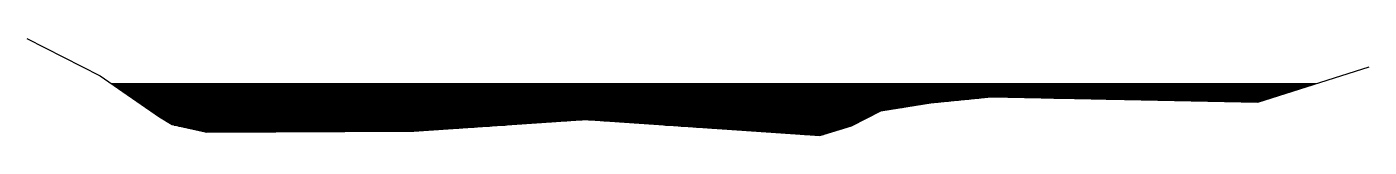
# Model space of a CAD drawing. Header units: inches. Extents: x 0 to 129, y 0 to 9.
import ezdxf

# ---------------------------------------------------------------- set-up
doc = ezdxf.new("R2010")
doc.units = ezdxf.units.IN
doc.header["$MEASUREMENT"] = 0
doc.layers.add('Contour', color=7, linetype='Continuous')
doc.layers.add('WSZ', color=80, linetype='Continuous')

msp = doc.modelspace()

# ---------------------------------------------------------------- linework, layer by layer
at = {"layer": 'Contour'}
msp.add_lwpolyline([(0, 9.32), (7.04, 5.72), (12.72, 1.79), (13.96, 1.04), (17.26, 0.32), (37.15, 0.41), (53.61, 1.52), (76.12, 0), (79.15, 0.93), (81.97, 2.38), (86.78, 3.13), (92.57, 3.72), (118.15, 3.21), (128.84, 6.61)], dxfattribs=at)
at = {"layer": 'WSZ'}
for p, q in [((8.08, 5), (123.78, 5)), ((8.23, 4.9), (123.46, 4.9)), ((8.37, 4.8), (123.15, 4.8)), ((8.51, 4.7), (122.83, 4.7)), ((8.66, 4.6), (122.52, 4.6)), ((8.8, 4.5), (122.21, 4.5)), ((8.95, 4.4), (121.89, 4.4)), ((9.09, 4.3), (121.58, 4.3)), ((9.24, 4.2), (121.26, 4.2)), ((9.38, 4.1), (120.95, 4.1)), ((9.53, 4), (120.63, 4)), ((9.67, 3.9), (120.32, 3.9)), ((9.81, 3.8), (120.01, 3.8)), ((9.96, 3.7), (92.37, 3.7)), ((10.1, 3.6), (91.39, 3.6)), ((10.25, 3.5), (90.41, 3.5)), ((10.39, 3.4), (89.43, 3.4)), ((10.54, 3.3), (88.45, 3.3)), ((10.68, 3.2), (87.47, 3.2)), ((10.83, 3.1), (86.59, 3.1)), ((10.97, 3), (85.95, 3)), ((11.12, 2.9), (85.3, 2.9)), ((11.26, 2.8), (84.66, 2.8)), ((11.4, 2.7), (84.02, 2.7)), ((11.55, 2.6), (83.38, 2.6)), ((93.57, 3.7), (119.69, 3.7)), ((98.59, 3.6), (119.38, 3.6)), ((103.6, 3.5), (119.06, 3.5)), ((108.62, 3.4), (118.75, 3.4)), ((113.64, 3.3), (118.43, 3.3)), ((11.69, 2.5), (82.74, 2.5)), ((11.84, 2.4), (82.1, 2.4)), ((11.98, 2.3), (81.81, 2.3)), ((12.13, 2.2), (81.62, 2.2)), ((12.27, 2.1), (81.43, 2.1)), ((12.42, 2), (81.23, 2)), ((12.56, 1.9), (81.04, 1.9)), ((12.71, 1.8), (80.84, 1.8)), ((12.87, 1.7), (80.65, 1.7)), ((13.03, 1.6), (80.45, 1.6)), ((13.2, 1.5), (53.31, 1.5)), ((13.36, 1.4), (51.83, 1.4)), ((13.53, 1.3), (50.35, 1.3)), ((53.91, 1.5), (80.26, 1.5)), ((55.39, 1.4), (80.06, 1.4)), ((56.87, 1.3), (79.87, 1.3)), ((13.7, 1.2), (48.86, 1.2)), ((13.86, 1.1), (47.38, 1.1)), ((14.14, 1), (45.9, 1)), ((14.6, 0.9), (44.42, 0.9)), ((15.06, 0.8), (42.93, 0.8)), ((15.52, 0.7), (41.45, 0.7)), ((15.98, 0.6), (39.97, 0.6)), ((16.43, 0.5), (38.48, 0.5)), ((16.89, 0.4), (34.94, 0.4)), ((58.35, 1.2), (79.68, 1.2)), ((59.83, 1.1), (79.48, 1.1)), ((61.31, 1), (79.29, 1)), ((62.79, 0.9), (79.05, 0.9)), ((64.27, 0.8), (78.73, 0.8)), ((65.75, 0.7), (78.4, 0.7)), ((67.23, 0.6), (78.07, 0.6)), ((68.72, 0.5), (77.75, 0.5)), ((70.2, 0.4), (77.42, 0.4)), ((71.68, 0.3), (77.1, 0.3)), ((73.16, 0.2), (76.77, 0.2)), ((74.64, 0.1), (76.45, 0.1))]:
    msp.add_line(p, q, dxfattribs=at)

doc.saveas('drawing.dxf')
